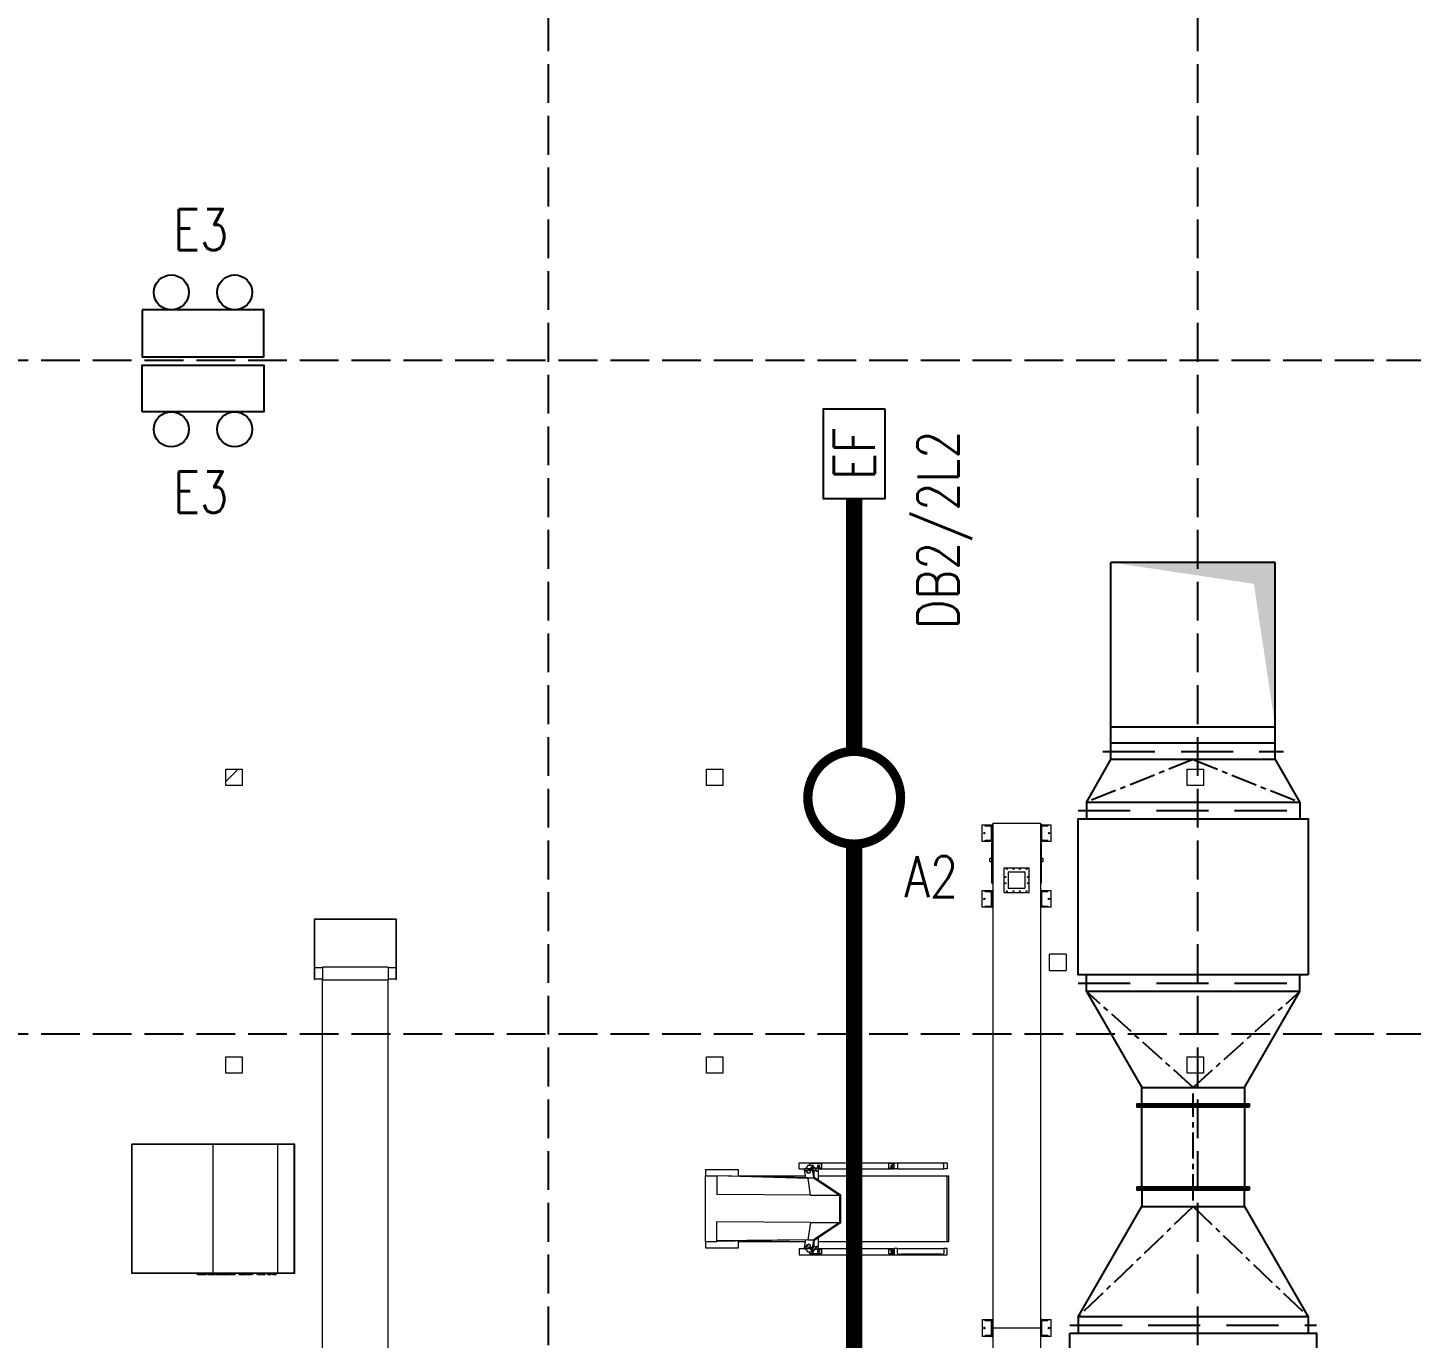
# Model space of a CAD drawing. Header units: millimetres. Extents: x 91119 to 433967, y 16708 to 144224.
# Drawn here: x 308115 to 324957, y 99793 to 115742 of the extents above; entities that cross this region are included whole.
import ezdxf
from ezdxf.enums import TextEntityAlignment as Align

# ---------------------------------------------------------------- set-up
doc = ezdxf.new("R2010")
doc.units = ezdxf.units.MM
doc.header["$LTSCALE"] = 100
for name, pattern in [('121217 IES and EMR$0$XKITLINE03', [6.299213, 4.724409, -1.574803]), ('CENTER', [50.8, 31.75, -6.35, 6.35, -6.35]), ('DASHED', [19.05, 12.7, -6.35]), ('HIDDEN', [9.525, 6.35, -3.175])]:
    doc.linetypes.add(name, pattern=pattern)
for name, color, linetype in [('121217 IES and EMR$0$grid', 8, 'Continuous'), ('121217 IES and EMR$0$Xref', 8, 'Continuous'), ('Lighting', 5, 'Continuous'), ('Vent', 3, 'Continuous')]:
    doc.layers.add(name, color=color, linetype=linetype)
doc.styles.add('ROMANS', font='romans.shx', dxfattribs={"width": 0.8, "height": 2.5})

msp = doc.modelspace()

# ---------------------------------------------------------------- linework, layer by layer
at = {"layer": '121217 IES and EMR$0$grid', "linetype": '121217 IES and EMR$0$XKITLINE03'}
for p, q in [((314452, 138606), (314452, 24226)), ((322352, 138606), (322352, 24226)), ((409538, 111694), (255652, 111694)), ((409538, 103494), (255652, 103494))]:
    msp.add_line(p, q, dxfattribs=at)
at = {"layer": '121217 IES and EMR$0$Xref', "linetype": 'Continuous', "lineweight": 15}
for p, q in [((310527, 106719), (310727, 106719)), ((310527, 106519), (310527, 106719)), ((310727, 106719), (310727, 106519)), ((316377, 106719), (316577, 106719)), ((316377, 106519), (316377, 106719)), ((316577, 106719), (316577, 106519)), ((322227, 106719), (322427, 106719)), ((322227, 106519), (322227, 106719)), ((322427, 106719), (322427, 106519)), ((310727, 106519), (310527, 106519)), ((316577, 106519), (316377, 106519)), ((322427, 106519), (322227, 106519)), ((310527, 103219), (310727, 103219)), ((310527, 103019), (310527, 103219)), ((310727, 103219), (310727, 103019)), ((316377, 103219), (316577, 103219)), ((316377, 103019), (316377, 103219)), ((316577, 103219), (316577, 103019)), ((322227, 103019), (322227, 103219)), ((322227, 103219), (322427, 103219)), ((322427, 103219), (322427, 103019)), ((310727, 103019), (310527, 103019)), ((316577, 103019), (316377, 103019)), ((322427, 103019), (322227, 103019))]:
    msp.add_line(p, q, dxfattribs=at)
at = {"layer": '121217 IES and EMR$0$Xref', "linetype": 'Continuous', "lineweight": 0}
for p, q in [((310678, 106719), (310527, 106568)), ((312243, 104894), (312249, 104888)), ((312596, 104540), (312602, 104534)), ((318094, 101406), (318092, 101405)), ((318192, 101504), (318190, 101502)), ((317615, 100935), (317618, 100933)), ((317652, 100899), (317654, 100897)), ((318917, 100815), (318911, 100809))]:
    msp.add_line(p, q, dxfattribs=at)
at = {"layer": '121217 IES and EMR$0$Xref', "linetype": 'Continuous', "lineweight": 20}
for p, q in [((319734, 106042), (319837, 106042)), ((319734, 105838), (319734, 106042)), ((319771, 106037), (319831, 106037)), ((319771, 106027), (319771, 106037)), ((319831, 106027), (319771, 106027)), ((319831, 106037), (319847, 106037)), ((319831, 106027), (319831, 106037)), ((319831, 106027), (319847, 106027)), ((319837, 106042), (319847, 106042)), ((319847, 106042), (319856, 106042)), ((319847, 106042), (319847, 106029)), ((319847, 105851), (319847, 106029)), ((319856, 106029), (319856, 106042)), ((319856, 105851), (319856, 106029)), ((319862, 106060), (320442, 106060)), ((319862, 106060), (319862, 99922)), ((320442, 106060), (320442, 99922)), ((320458, 106042), (320449, 106042)), ((320449, 106042), (320449, 106029)), ((320449, 106029), (320449, 105851)), ((320458, 106042), (320468, 106042)), ((320458, 106029), (320458, 106042)), ((320474, 106037), (320458, 106037)), ((320458, 105851), (320458, 106029)), ((320474, 106027), (320458, 106027)), ((320468, 106042), (320571, 106042)), ((320474, 106037), (320534, 106037)), ((320474, 106027), (320474, 106037)), ((320534, 106027), (320474, 106027)), ((320534, 106027), (320534, 106037)), ((320571, 105838), (320571, 106042)), ((319837, 105838), (319734, 105838)), ((319771, 105853), (319831, 105853)), ((319771, 105843), (319771, 105853)), ((319831, 105843), (319771, 105843)), ((319831, 105853), (319847, 105853)), ((319831, 105843), (319831, 105853)), ((319831, 105843), (319847, 105843)), ((319847, 105838), (319837, 105838)), ((319847, 105851), (319847, 105838)), ((319847, 105838), (319856, 105838)), ((319852, 105826), (319862, 105826)), ((319852, 105813), (319852, 105826)), ((319852, 105330), (319852, 105813)), ((319856, 105838), (319856, 105851)), ((320452, 105826), (320442, 105826)), ((320449, 105851), (320449, 105838)), ((320458, 105838), (320449, 105838)), ((320452, 105826), (320452, 105813)), ((320452, 105813), (320452, 105330)), ((320474, 105853), (320458, 105853)), ((320458, 105838), (320458, 105851)), ((320474, 105843), (320458, 105843)), ((320468, 105838), (320458, 105838)), ((320571, 105838), (320468, 105838)), ((320474, 105853), (320534, 105853)), ((320474, 105843), (320474, 105853)), ((320534, 105843), (320474, 105843)), ((320534, 105843), (320534, 105853)), ((319827, 105595), (319827, 105631)), ((319852, 105631), (319827, 105631)), ((320477, 105631), (320452, 105631)), ((320477, 105595), (320477, 105631)), ((319827, 105595), (319852, 105595)), ((320000, 105519), (320305, 105519)), ((320000, 105218), (320000, 105519)), ((320051, 105469), (320254, 105469)), ((320051, 105469), (320051, 105269)), ((320254, 105469), (320254, 105269)), ((320305, 105218), (320305, 105519)), ((320452, 105595), (320477, 105595)), ((319852, 105330), (319862, 105330)), ((320051, 105269), (320254, 105269)), ((320452, 105330), (320442, 105330)), ((319734, 105241), (319837, 105241)), ((319734, 105038), (319734, 105241)), ((319771, 105237), (319831, 105237)), ((319771, 105227), (319771, 105237)), ((319831, 105227), (319771, 105227)), ((319831, 105237), (319847, 105237)), ((319831, 105227), (319831, 105237)), ((319831, 105227), (319847, 105227)), ((319837, 105241), (319847, 105241)), ((319847, 105241), (319856, 105241)), ((319847, 105241), (319847, 105229)), ((319847, 105051), (319847, 105229)), ((319856, 105229), (319856, 105241)), ((319856, 105051), (319856, 105229)), ((320000, 105218), (320305, 105218)), ((320458, 105241), (320449, 105241)), ((320449, 105241), (320449, 105229)), ((320449, 105229), (320449, 105051)), ((320458, 105241), (320468, 105241)), ((320458, 105229), (320458, 105241)), ((320474, 105237), (320458, 105237)), ((320458, 105051), (320458, 105229)), ((320474, 105227), (320458, 105227)), ((320468, 105241), (320571, 105241)), ((320474, 105237), (320534, 105237)), ((320474, 105227), (320474, 105237)), ((320534, 105227), (320474, 105227)), ((320534, 105227), (320534, 105237)), ((320571, 105038), (320571, 105241)), ((319837, 105038), (319734, 105038)), ((319771, 105053), (319831, 105053)), ((319771, 105043), (319771, 105053)), ((319831, 105043), (319771, 105043)), ((319831, 105053), (319847, 105053)), ((319831, 105043), (319831, 105053)), ((319831, 105043), (319847, 105043)), ((319847, 105038), (319837, 105038)), ((319847, 105051), (319847, 105038)), ((319847, 105038), (319856, 105038)), ((319856, 105038), (319856, 105051)), ((320449, 105051), (320449, 105038)), ((320458, 105038), (320449, 105038)), ((320474, 105053), (320458, 105053)), ((320458, 105038), (320458, 105051)), ((320474, 105043), (320458, 105043)), ((320468, 105038), (320458, 105038)), ((320571, 105038), (320468, 105038)), ((320474, 105053), (320534, 105053)), ((320474, 105043), (320474, 105053)), ((320534, 105043), (320474, 105043)), ((320534, 105043), (320534, 105053)), ((312602, 104894), (311602, 104894)), ((311602, 104894), (311602, 104161)), ((311608, 104888), (311608, 104161)), ((312596, 104888), (311608, 104888)), ((312596, 104888), (312596, 104161)), ((312602, 104894), (312602, 104161)), ((320754, 104469), (320551, 104469)), ((320551, 104269), (320551, 104469)), ((320754, 104469), (320754, 104269)), ((311702, 104300), (311608, 104300)), ((312502, 104308), (311702, 104308)), ((311702, 104308), (311702, 104155)), ((312502, 104308), (312502, 104155)), ((312596, 104300), (312502, 104300)), ((320551, 104269), (320754, 104269)), ((311602, 104161), (311608, 104161)), ((311702, 104163), (311608, 104163)), ((311702, 98419), (311702, 104155)), ((311702, 104155), (312502, 104155)), ((312596, 104163), (312502, 104163)), ((312502, 98419), (312502, 104155)), ((312596, 104161), (312602, 104161)), ((309409, 102156), (309383, 102156)), ((309383, 100581), (309383, 102156)), ((309386, 100586), (309386, 102151)), ((309409, 102151), (309386, 102151)), ((311365, 102156), (309409, 102156)), ((309409, 102151), (309409, 102156)), ((311360, 102151), (309409, 102151)), ((310374, 100586), (310374, 102151)), ((311161, 100586), (311161, 102151)), ((311360, 100586), (311360, 102151)), ((311365, 100581), (311365, 102156)), ((317507, 101929), (318661, 101929)), ((317507, 101854), (317507, 101929)), ((317611, 101897), (317584, 101856)), ((317668, 101897), (317611, 101897)), ((317777, 101919), (317634, 101919)), ((317634, 101897), (317634, 101919)), ((317668, 101897), (317641, 101856)), ((317666, 101898), (317673, 101898)), ((317690, 101747), (317668, 101897)), ((317670, 101893), (317669, 101893)), ((317670, 101893), (317670, 101889)), ((317724, 101828), (317670, 101893)), ((317744, 101898), (317738, 101898)), ((317777, 101919), (317778, 101919)), ((317777, 101873), (317777, 101919)), ((317778, 101919), (317778, 101859)), ((318258, 101919), (318115, 101919)), ((318115, 101877), (318115, 101919)), ((318147, 101898), (318154, 101898)), ((318225, 101898), (318219, 101898)), ((318258, 101919), (318259, 101919)), ((318258, 101873), (318258, 101919)), ((318259, 101919), (318259, 101859)), ((318642, 101919), (318596, 101919)), ((318596, 101873), (318596, 101919)), ((318628, 101898), (318635, 101898)), ((318661, 101919), (318642, 101919)), ((318642, 101919), (318642, 101894)), ((318661, 101854), (318661, 101929)), ((318661, 101929), (319308, 101929)), ((318661, 101859), (318661, 101919)), ((318702, 101911), (318702, 101854)), ((319229, 101923), (318741, 101923)), ((319268, 101854), (319268, 101911)), ((319308, 101929), (319308, 101854)), ((316360, 101769), (316502, 101769)), ((316360, 101769), (316360, 100969)), ((316366, 101844), (316366, 101769)), ((316766, 101844), (316366, 101844)), ((316502, 101769), (316502, 101542)), ((316502, 101769), (316504, 101769)), ((317614, 101739), (316502, 101769)), ((317613, 101744), (316504, 101769)), ((316766, 101763), (316766, 101844)), ((316766, 101769), (317578, 101769)), ((317284, 101752), (317281, 101752)), ((317615, 101747), (317284, 101752)), ((317507, 101854), (317573, 101854)), ((317567, 101842), (317581, 101747)), ((317641, 101856), (317584, 101856)), ((317584, 101856), (317585, 101851)), ((317642, 101851), (317585, 101851)), ((317588, 101833), (317650, 101842)), ((317589, 101831), (317650, 101840)), ((317615, 101747), (317613, 101744)), ((317613, 101744), (317678, 101744)), ((317613, 101744), (317614, 101739)), ((317643, 101535), (317614, 101739)), ((317615, 101747), (317696, 101747)), ((317641, 101856), (317642, 101851)), ((317642, 101851), (317667, 101890)), ((317667, 101890), (317688, 101747)), ((317684, 101747), (317668, 101856)), ((317670, 101889), (317669, 101889)), ((317670, 101889), (317724, 101823)), ((317687, 101833), (317678, 101827)), ((317696, 101747), (317678, 101744)), ((317678, 101744), (317995, 101535)), ((317687, 101764), (317687, 101833)), ((317720, 101823), (317687, 101833)), ((317760, 101865), (317694, 101865)), ((318014, 101536), (317696, 101747)), ((317760, 101859), (317699, 101859)), ((317724, 101823), (317720, 101823)), ((317724, 101823), (317724, 101828)), ((317738, 101880), (317744, 101880)), ((317743, 101889), (317741, 101889)), ((317741, 101888), (317743, 101888)), ((317741, 101717), (317741, 101859)), ((317741, 101854), (318122, 101854)), ((317741, 101769), (318109, 101769)), ((317760, 101865), (317774, 101865)), ((317760, 101859), (317760, 101865)), ((317778, 101859), (317760, 101859)), ((318113, 101865), (318098, 101865)), ((318098, 101859), (318098, 101865)), ((318118, 101859), (318098, 101859)), ((318107, 101878), (318170, 101871)), ((318107, 101873), (318107, 101878)), ((318107, 101873), (318148, 101823)), ((318170, 101866), (318107, 101873)), ((318107, 101785), (318107, 101796)), ((318107, 101796), (318170, 101755)), ((318107, 101785), (318119, 101700)), ((318170, 101743), (318107, 101785)), ((318141, 101774), (318141, 101831)), ((318154, 101880), (318147, 101880)), ((318151, 101823), (318148, 101823)), ((318152, 101889), (318151, 101889)), ((318151, 101888), (318152, 101888)), ((318168, 101833), (318151, 101823)), ((318168, 101755), (318168, 101833)), ((318201, 101823), (318168, 101833)), ((318205, 101828), (318170, 101871)), ((318170, 101866), (318170, 101871)), ((318170, 101866), (318205, 101823)), ((318193, 101593), (318170, 101755)), ((318170, 101743), (318170, 101755)), ((318170, 101743), (318191, 101595)), ((318241, 101865), (318175, 101865)), ((318241, 101859), (318180, 101859)), ((318205, 101823), (318201, 101823)), ((318205, 101823), (318205, 101828)), ((318219, 101880), (318225, 101880)), ((318224, 101889), (318222, 101889)), ((318222, 101888), (318224, 101888)), ((318222, 100879), (318222, 101859)), ((318222, 101854), (318661, 101854)), ((318222, 101769), (319308, 101769)), ((318241, 101865), (318255, 101865)), ((318241, 101859), (318241, 101865)), ((318259, 101859), (318241, 101859)), ((318591, 101859), (318591, 101865)), ((318616, 101865), (318591, 101865)), ((318591, 101859), (318661, 101859)), ((318635, 101880), (318628, 101880)), ((318633, 101889), (318631, 101889)), ((318631, 101888), (318633, 101888)), ((318642, 101884), (318642, 101873)), ((318702, 101854), (318661, 101854)), ((318702, 101854), (319268, 101854)), ((319308, 101854), (319268, 101854)), ((319308, 101769), (319328, 101769)), ((319308, 100969), (319308, 101769)), ((319328, 100969), (319328, 101769)), ((318088, 101567), (318088, 101562)), ((318187, 101573), (318092, 101559)), ((318187, 101571), (318092, 101558)), ((318111, 101560), (318108, 101557)), ((318122, 101557), (318108, 101557)), ((318108, 101557), (318109, 101552)), ((318122, 101557), (318170, 101563)), ((318129, 101552), (318122, 101557)), ((318170, 101558), (318129, 101552)), ((318193, 101556), (318154, 101556)), ((318168, 101536), (318168, 101556)), ((318170, 101558), (318178, 101570)), ((318174, 101570), (318170, 101563)), ((318170, 101558), (318170, 101563)), ((318193, 101561), (318171, 101561)), ((318191, 101595), (318186, 101595)), ((318191, 101595), (318187, 101590)), ((318188, 101586), (318193, 101593)), ((318189, 101576), (318189, 101582)), ((318193, 101561), (318193, 101556)), ((318205, 101561), (318193, 101561)), ((318193, 101556), (318205, 101556)), ((318205, 101556), (318205, 101561)), ((317643, 101535), (316502, 101542)), ((317643, 101535), (317995, 101535)), ((317995, 101535), (317995, 101203)), ((318014, 101201), (318014, 101536)), ((318091, 101523), (318091, 101214)), ((318092, 101214), (318092, 101523)), ((318096, 101526), (318094, 101526)), ((318094, 101214), (318094, 101523)), ((318096, 101526), (318188, 101526)), ((318096, 101525), (318188, 101525)), ((318129, 101552), (318109, 101552)), ((318140, 101536), (318110, 101536)), ((318110, 101531), (318110, 101536)), ((318140, 101531), (318110, 101531)), ((318138, 101526), (318138, 101531)), ((318140, 101536), (318140, 101531)), ((318170, 101536), (318140, 101536)), ((318140, 101531), (318170, 101531)), ((318141, 101536), (318141, 101554)), ((318170, 101536), (318197, 101536)), ((318170, 101531), (318170, 101536)), ((318195, 101531), (318170, 101531)), ((318190, 101526), (318188, 101526)), ((318190, 101523), (318190, 101214)), ((318192, 101523), (318192, 101214)), ((318193, 101214), (318193, 101523)), ((318195, 101206), (318195, 101531)), ((318197, 101536), (318197, 101201)), ((317643, 101203), (316502, 101210)), ((316502, 100977), (316502, 101210)), ((317643, 101203), (317613, 100993)), ((317643, 101203), (317995, 101203)), ((317995, 101203), (317678, 100993)), ((317696, 100991), (318014, 101201)), ((318089, 101177), (318088, 101170)), ((318092, 101180), (318187, 101166)), ((318092, 101178), (318187, 101164)), ((318094, 101211), (318096, 101211)), ((318188, 101213), (318096, 101213)), ((318188, 101211), (318096, 101211)), ((318109, 101185), (318108, 101181)), ((318122, 101181), (318108, 101181)), ((318108, 101181), (318111, 101177)), ((318129, 101185), (318109, 101185)), ((318140, 101206), (318110, 101206)), ((318110, 101201), (318110, 101206)), ((318140, 101201), (318110, 101201)), ((318122, 101181), (318129, 101185)), ((318170, 101174), (318122, 101181)), ((318129, 101185), (318170, 101179)), ((318138, 101206), (318138, 101211)), ((318140, 101206), (318140, 101201)), ((318170, 101206), (318140, 101206)), ((318140, 101201), (318170, 101201)), ((318141, 101184), (318141, 101201)), ((318193, 101182), (318154, 101182)), ((318168, 101182), (318168, 101201)), ((318170, 101206), (318195, 101206)), ((318170, 101201), (318170, 101206)), ((318197, 101201), (318170, 101201)), ((318178, 101167), (318170, 101179)), ((318170, 101174), (318170, 101179)), ((318170, 101174), (318174, 101168)), ((318170, 100983), (318193, 101144)), ((318191, 101142), (318170, 100995)), ((318193, 101177), (318171, 101177)), ((318191, 101142), (318186, 101142)), ((318187, 101147), (318191, 101142)), ((318188, 101211), (318190, 101211)), ((318193, 101144), (318188, 101152)), ((318189, 101156), (318189, 101161)), ((318205, 101182), (318193, 101182)), ((318193, 101182), (318193, 101177)), ((318193, 101177), (318205, 101177)), ((318205, 101177), (318205, 101182)), ((316360, 100969), (316502, 100969)), ((316366, 100969), (316366, 100894)), ((316366, 100894), (316766, 100894)), ((317613, 100993), (316502, 100977)), ((317615, 100991), (316502, 100971)), ((317088, 100981), (316502, 100969)), ((316502, 100971), (316502, 100977)), ((316502, 100969), (316502, 100971)), ((316502, 100969), (316504, 100969)), ((316512, 100969), (316504, 100969)), ((316766, 100894), (316766, 100974)), ((316766, 100969), (317578, 100969)), ((317507, 100884), (317573, 100884)), ((317507, 100884), (317507, 100809)), ((317581, 100990), (317567, 100896)), ((317585, 100886), (317584, 100882)), ((317642, 100886), (317585, 100886)), ((317650, 100896), (317588, 100905)), ((317650, 100897), (317589, 100906)), ((317613, 100993), (317678, 100993)), ((317613, 100993), (317615, 100991)), ((317615, 100991), (317696, 100991)), ((317642, 100886), (317641, 100882)), ((317667, 100847), (317642, 100886)), ((317688, 100991), (317667, 100847)), ((317668, 100841), (317690, 100991)), ((317668, 100881), (317684, 100991)), ((317724, 100914), (317670, 100849)), ((317670, 100844), (317724, 100910)), ((317678, 100993), (317696, 100991)), ((317678, 100910), (317687, 100905)), ((317687, 100905), (317687, 100973)), ((317687, 100905), (317720, 100914)), ((317724, 100914), (317720, 100914)), ((317724, 100910), (317724, 100914)), ((317741, 100879), (317741, 101020)), ((317741, 100969), (318109, 100969)), ((317741, 100884), (318122, 100884)), ((318119, 101038), (318107, 100953)), ((318107, 100953), (318170, 100995)), ((318170, 100983), (318107, 100941)), ((318107, 100941), (318107, 100953)), ((318148, 100914), (318107, 100864)), ((318141, 100906), (318141, 100964)), ((318151, 100914), (318148, 100914)), ((318151, 100914), (318168, 100905)), ((318168, 100905), (318168, 100982)), ((318168, 100905), (318201, 100914)), ((318170, 100983), (318170, 100995)), ((318205, 100914), (318170, 100872)), ((318170, 100866), (318205, 100910)), ((318205, 100914), (318201, 100914)), ((318205, 100910), (318205, 100914)), ((318222, 100969), (319308, 100969)), ((318222, 100884), (318661, 100884)), ((318702, 100884), (318661, 100884)), ((318661, 100884), (318661, 100809)), ((318702, 100884), (319268, 100884)), ((318702, 100827), (318702, 100884)), ((319308, 100884), (319268, 100884)), ((319268, 100884), (319268, 100827)), ((319308, 100969), (319328, 100969)), ((319308, 100809), (319308, 100884)), ((317507, 100809), (318661, 100809)), ((317641, 100882), (317584, 100882)), ((317584, 100882), (317611, 100841)), ((317668, 100841), (317611, 100841)), ((317634, 100819), (317634, 100841)), ((317777, 100819), (317634, 100819)), ((317641, 100882), (317668, 100841)), ((317673, 100840), (317666, 100840)), ((317670, 100849), (317669, 100849)), ((317670, 100844), (317669, 100844)), ((317670, 100849), (317670, 100844)), ((317760, 100873), (317694, 100873)), ((317760, 100879), (317699, 100879)), ((317744, 100858), (317738, 100858)), ((317738, 100840), (317744, 100840)), ((317743, 100849), (317741, 100849)), ((317741, 100848), (317743, 100848)), ((317760, 100879), (317778, 100879)), ((317760, 100873), (317760, 100879)), ((317774, 100873), (317760, 100873)), ((317777, 100819), (317777, 100865)), ((317778, 100819), (317777, 100819)), ((317778, 100879), (317778, 100819)), ((318118, 100879), (318098, 100879)), ((318098, 100873), (318098, 100879)), ((318113, 100873), (318098, 100873)), ((318107, 100864), (318170, 100872)), ((318170, 100866), (318107, 100859)), ((318107, 100859), (318107, 100864)), ((318115, 100819), (318115, 100860)), ((318258, 100819), (318115, 100819)), ((318147, 100858), (318154, 100858)), ((318154, 100840), (318147, 100840)), ((318152, 100849), (318151, 100849)), ((318151, 100848), (318152, 100848)), ((318170, 100866), (318170, 100872)), ((318241, 100873), (318175, 100873)), ((318241, 100879), (318180, 100879)), ((318225, 100858), (318219, 100858)), ((318219, 100840), (318225, 100840)), ((318224, 100849), (318222, 100849)), ((318222, 100848), (318224, 100848)), ((318241, 100879), (318259, 100879)), ((318241, 100873), (318241, 100879)), ((318255, 100873), (318241, 100873)), ((318258, 100819), (318258, 100865)), ((318259, 100819), (318258, 100819)), ((318259, 100879), (318259, 100819)), ((318591, 100873), (318591, 100879)), ((318661, 100879), (318591, 100879)), ((318591, 100873), (318616, 100873)), ((318596, 100819), (318596, 100865)), ((318642, 100819), (318596, 100819)), ((318628, 100858), (318635, 100858)), ((318635, 100840), (318628, 100840)), ((318633, 100849), (318631, 100849)), ((318631, 100848), (318633, 100848)), ((318642, 100865), (318642, 100854)), ((318642, 100844), (318642, 100819)), ((318642, 100819), (318661, 100819)), ((318661, 100819), (318661, 100879)), ((318661, 100809), (319308, 100809)), ((319229, 100815), (318741, 100815)), ((309409, 100581), (309383, 100581)), ((309409, 100586), (309386, 100586)), ((309409, 100581), (309409, 100586)), ((311360, 100586), (309409, 100586)), ((311365, 100581), (309409, 100581)), ((310179, 100571), (310179, 100581)), ((310182, 100571), (310182, 100581)), ((310182, 100571), (310224, 100571)), ((310224, 100571), (310224, 100581)), ((310224, 100571), (310225, 100571)), ((310225, 100571), (310225, 100581)), ((310228, 100571), (310228, 100581)), ((310228, 100571), (310230, 100571)), ((310230, 100571), (310230, 100581)), ((310230, 100571), (310238, 100571)), ((310238, 100571), (310238, 100581)), ((310238, 100571), (310256, 100571)), ((310254, 100571), (310254, 100570)), ((310256, 100571), (310256, 100581)), ((310256, 100571), (310275, 100571)), ((310275, 100571), (310275, 100581)), ((310275, 100571), (310283, 100571)), ((310277, 100570), (310277, 100571)), ((310283, 100571), (310283, 100581)), ((310291, 100571), (310291, 100581)), ((310291, 100571), (310299, 100571)), ((310299, 100571), (310299, 100581)), ((310312, 100571), (310312, 100581)), ((310312, 100571), (310320, 100571)), ((310320, 100571), (310320, 100581)), ((310320, 100571), (310348, 100571)), ((310348, 100571), (310348, 100581)), ((310348, 100571), (310358, 100571)), ((310358, 100571), (310358, 100581)), ((310358, 100571), (310400, 100571)), ((310387, 100571), (310387, 100570)), ((310400, 100571), (310400, 100581)), ((310400, 100571), (310401, 100571)), ((310401, 100571), (310401, 100581)), ((310409, 100581), (310409, 100570)), ((310409, 100571), (310465, 100571)), ((310465, 100570), (310465, 100581)), ((310472, 100571), (310472, 100581)), ((310472, 100571), (310475, 100571)), ((310475, 100571), (310475, 100581)), ((310475, 100571), (310483, 100571)), ((310483, 100571), (310483, 100581)), ((310483, 100571), (310513, 100571)), ((310513, 100571), (310513, 100581)), ((310513, 100571), (310521, 100571)), ((310521, 100571), (310521, 100581)), ((310527, 100571), (310527, 100581)), ((310527, 100571), (310549, 100571)), ((310549, 100571), (310549, 100581)), ((310549, 100571), (310558, 100571)), ((310558, 100571), (310558, 100581)), ((310558, 100571), (310581, 100571)), ((310581, 100571), (310581, 100581)), ((310588, 100571), (310588, 100581)), ((310588, 100571), (310634, 100571)), ((310608, 100581), (310608, 100570)), ((310618, 100571), (310639, 100571)), ((310639, 100571), (310639, 100581)), ((310646, 100571), (310646, 100581)), ((310687, 100571), (310727, 100571)), ((310694, 100570), (310694, 100581)), ((310727, 100571), (310727, 100581)), ((310727, 100571), (310739, 100571)), ((310739, 100571), (310739, 100581)), ((310739, 100571), (310755, 100571)), ((310755, 100571), (310755, 100581)), ((310755, 100571), (310773, 100571)), ((310773, 100571), (310773, 100581)), ((310773, 100571), (310783, 100571)), ((310783, 100571), (310783, 100581)), ((310783, 100571), (310788, 100571)), ((310788, 100571), (310788, 100581)), ((310793, 100581), (310793, 100570)), ((310793, 100571), (310848, 100571)), ((310848, 100570), (310848, 100581)), ((310858, 100571), (310858, 100581)), ((310906, 100570), (310906, 100581)), ((310917, 100571), (310917, 100581)), ((310917, 100571), (310959, 100571)), ((310959, 100571), (310959, 100581)), ((310959, 100571), (310960, 100571)), ((310960, 100571), (310960, 100581)), ((310971, 100571), (310971, 100581)), ((310971, 100571), (310978, 100571)), ((310978, 100571), (310978, 100581)), ((310978, 100571), (311007, 100571)), ((311007, 100571), (311007, 100581)), ((311035, 100571), (311066, 100571)), ((311036, 100571), (311036, 100581)), ((311036, 100571), (311073, 100571)), ((311073, 100571), (311073, 100581)), ((311085, 100571), (311085, 100581)), ((311085, 100571), (311093, 100571)), ((311093, 100571), (311093, 100581)), ((311103, 100581), (311103, 100570)), ((311103, 100571), (311141, 100571)), ((311141, 100570), (311141, 100581)), ((319734, 100020), (319734, 99816)), ((319734, 100020), (319837, 100020)), ((319771, 100015), (319831, 100015)), ((319771, 100005), (319771, 100015)), ((319831, 100005), (319771, 100005)), ((319831, 100015), (319847, 100015)), ((319831, 100005), (319831, 100015)), ((319847, 100005), (319831, 100005)), ((319837, 100020), (319847, 100020)), ((319847, 100020), (319856, 100020)), ((319847, 100020), (319847, 100007)), ((319847, 99829), (319847, 100007)), ((319856, 100007), (319856, 100020)), ((319856, 99829), (319856, 100007)), ((319862, 99922), (320442, 99922)), ((319862, 99922), (319862, 99454)), ((320442, 99922), (320442, 99454)), ((320458, 100020), (320449, 100020)), ((320449, 100020), (320449, 100007)), ((320449, 100007), (320449, 99829)), ((320458, 100020), (320468, 100020)), ((320458, 100007), (320458, 100020)), ((320458, 100015), (320474, 100015)), ((320458, 99829), (320458, 100007)), ((320474, 100005), (320458, 100005)), ((320468, 100020), (320571, 100020)), ((320474, 100015), (320534, 100015)), ((320474, 100005), (320474, 100015)), ((320534, 100005), (320474, 100005)), ((320534, 100005), (320534, 100015)), ((320571, 99816), (320571, 100020)), ((319837, 99816), (319734, 99816)), ((319771, 99831), (319771, 99821)), ((319771, 99831), (319831, 99831)), ((319831, 99821), (319771, 99821)), ((319831, 99831), (319847, 99831)), ((319831, 99821), (319831, 99831)), ((319847, 99821), (319831, 99821)), ((319847, 99816), (319837, 99816)), ((319847, 99829), (319847, 99816)), ((319847, 99816), (319856, 99816)), ((319856, 99816), (319856, 99829)), ((320449, 99829), (320449, 99816)), ((320458, 99816), (320449, 99816)), ((320458, 99831), (320474, 99831)), ((320458, 99816), (320458, 99829)), ((320474, 99821), (320458, 99821)), ((320468, 99816), (320458, 99816)), ((320571, 99816), (320468, 99816)), ((320474, 99831), (320534, 99831)), ((320474, 99821), (320474, 99831)), ((320534, 99821), (320474, 99821)), ((320534, 99831), (320534, 99821))]:
    msp.add_line(p, q, dxfattribs=at)
for centre, radius in [((319760, 105940), 8.5), ((320545, 105940), 8.5), ((320033, 105504), 5.8), ((320113, 105504), 6), ((320193, 105504), 6), ((320273, 105504), 6), ((320018, 105406), 6.38), ((320018, 105331), 6.38), ((320288, 105406), 6), ((320288, 105331), 6), ((319760, 105140), 8.5), ((320033, 105234), 6), ((320113, 105234), 6), ((320193, 105234), 6), ((320273, 105234), 6), ((320545, 105140), 8.5), ((319760, 99918), 8.5), ((320545, 99918), 8.5)]:
    msp.add_circle(centre, radius, dxfattribs=at)
for centre, start, end in [((318094, 101523), 90, 180), ((318190, 101523), 0, 90), ((318094, 101214), 180, 270), ((318190, 101214), 270, 0)]:
    msp.add_arc(centre, 3, start, end, dxfattribs=at)
for centre, major_axis, ratio, start_param, end_param in [((317666, 101889), (0, -9), 0.951057, 3.141593, 3.616249), ((317668, 101889), (0, 9), 0.951057, 0, 0.474657), ((317673, 101889), (0, 9), 0.951057, 3.964152, 6.283185), ((317738, 101889), (0, 9), 0.951057, 0, 3.141593), ((317739, 101889), (0, -9), 0.951057, 3.141593, 6.283185), ((317744, 101889), (0, -9), 0.951057, 0, 3.141593), ((318147, 101889), (0, -9), 0.951057, 3.141593, 6.283185), ((318149, 101889), (0, 9), 0.951057, 0, 3.141593), ((318154, 101889), (0, 9), 0.951057, 3.141593, 6.283185), ((318219, 101889), (0, 9), 0.951057, 0, 3.141593), ((318220, 101889), (0, -9), 0.951057, 3.141593, 6.283185), ((318225, 101889), (0, -9), 0.951057, 0, 3.141593), ((318628, 101889), (0, -9), 0.951057, 3.141593, 6.283185), ((318630, 101889), (0, 9), 0.951057, 0, 3.141593), ((318635, 101889), (0, 9), 0.951057, 5.320012, 6.283185), ((318634, 101889), (-9.46, 0), 0.951057, 2.53397, 3.749216), ((318741, 101911), (38.8, 0), 0.309017, 1.570796, 3.141593), ((319229, 101911), (38.8, 0), 0.309017, 0, 1.570796), ((317618, 101849), (50.5, 7.3), 0.401934, 2.127984, 3.971542), ((317617, 101852), (47.5, 6.8), 0.401934, 2.129535, 3.999662), ((317606, 101927), (-18, 126), 0.401934, 2.400746, 3.882439), ((317606, 101927), (-18, 122), 0.401934, 2.434506, 3.848679), ((317617, 101852), (47.5, 6.8), 0.401934, -0.858069, 0.650275), ((317618, 101849), (50.5, 7.3), 0.401934, -0.82995, 0.739948), ((317743, 101889), (0, -0.5), 0.951057, 0, 3.141593), ((317774, 101873), (0, -8), 0.309017, 0, 1.570796), ((318112, 101873), (0, -8), 0.309017, 0, 0.295787), ((318152, 101889), (0, -0.5), 0.951057, 0, 3.141593), ((318224, 101889), (0, -0.5), 0.951057, 0, 3.141593), ((318255, 101873), (0, -8), 0.309017, 0, 1.570796), ((318593, 101873), (0, -8), 0.309017, 0, 1.570796), ((318616, 101873), (-25.9, 0), 0.309017, 1.570796, 3.141593), ((318633, 101889), (0, -0.5), 0.951057, 0, 3.141593), ((318635, 101889), (0, 9), 0.951057, 3.141593, 4.104766), ((318138, 101574), (18, -126), 0.401934, 1.519531, 4.763654), ((318138, 101574), (18, -122), 0.401934, 1.517976, 4.765209), ((318139, 101569), (49, 7.1), 0.401934, -0.05282, 3.194413), ((318139, 101569), (50.5, 7.3), 0.401934, 3.141593, 3.192858), ((318139, 101568), (47.5, 6.8), 0.401934, -0.068216, 3.209808), ((318138, 101163), (18, 126), 0.401934, 1.519531, 4.763654), ((318138, 101163), (18, 122), 0.401934, 1.517976, 4.765209), ((318139, 101168), (-49, 7.1), 0.401934, -0.05282, 3.194413), ((318139, 101170), (-47.5, 6.8), 0.401934, -0.068216, 3.209808), ((318139, 101168), (-50.5, 7.3), 0.401934, 3.141593, 3.192858), ((317618, 100888), (-50.5, 7.3), 0.401934, -0.82995, 1.013609), ((317617, 100886), (-47.5, 6.8), 0.401934, -0.858069, 1.012058), ((317606, 100811), (-18, -126), 0.401934, 2.400746, 3.882439), ((317606, 100811), (-18, -122), 0.401934, 2.434506, 3.848679), ((317617, 100886), (-47.5, 6.8), 0.401934, 2.491318, 3.999662), ((317618, 100888), (-50.5, 7.3), 0.401934, 2.401645, 3.971542), ((317666, 100849), (0, -9), 0.951057, 5.808528, 6.283185), ((317668, 100849), (0, 9), 0.951057, 2.666936, 3.141593), ((317673, 100849), (0, 9), 0.951057, 3.141593, 5.460626), ((317738, 100849), (0, 9), 0.951057, 0, 3.141593), ((317739, 100849), (0, -9), 0.951057, 3.141593, 6.283185), ((317743, 100849), (0, -0.5), 0.951057, 0, 3.141593), ((317744, 100849), (0, -9), 0.951057, 0, 3.141593), ((317774, 100865), (0, -8), 0.309017, 1.570796, 3.141593), ((318112, 100865), (0, -8), 0.309017, 2.845806, 3.141593), ((318147, 100849), (0, -9), 0.951057, 3.141593, 6.283185), ((318149, 100849), (0, 9), 0.951057, 0, 3.141593), ((318152, 100849), (0, -0.5), 0.951057, 0, 3.141593), ((318154, 100849), (0, 9), 0.951057, 3.141593, 6.283185), ((318219, 100849), (0, 9), 0.951057, 0, 3.141593), ((318220, 100849), (0, -9), 0.951057, 3.141593, 6.283185), ((318224, 100849), (0, -0.5), 0.951057, 0, 3.141593), ((318225, 100849), (0, -9), 0.951057, 0, 3.141593), ((318255, 100865), (0, -8), 0.309017, 1.570796, 3.141593), ((318593, 100865), (0, -8), 0.309017, 1.570796, 3.141593), ((318616, 100865), (-25.9, 0), 0.309017, 3.141593, 4.712389), ((318628, 100849), (0, -9), 0.951057, 3.141593, 6.283185), ((318630, 100849), (0, 9), 0.951057, 0, 3.141593), ((318633, 100849), (0, -0.5), 0.951057, 0, 3.141593), ((318635, 100849), (0, 9), 0.951057, 5.320012, 6.283185), ((318635, 100849), (0, 9), 0.951057, 3.141593, 4.104766), ((318634, 100849), (-9.46, 0), 0.951057, 2.53397, 3.749216), ((318741, 100827), (38.8, 0), 0.309017, 3.141593, 4.712389), ((319229, 100827), (38.8, 0), 0.309017, 4.712389, 6.283185)]:
    msp.add_ellipse(centre, major_axis=major_axis, ratio=ratio, start_param=start_param, end_param=end_param, dxfattribs=at)
for centre in [(317741, 101889), (318151, 101889), (318222, 101889), (318631, 101889), (317741, 100849), (318151, 100849), (318222, 100849), (318631, 100849)]:
    msp.add_ellipse(centre, major_axis=(0, -0.5), ratio=0.951057, dxfattribs=at)
for points, knots in [([(317588, 101833), (317588, 101833), (317587, 101833), (317586, 101832), (317586, 101832), (317586, 101831), (317586, 101831), (317585, 101831), (317585, 101831), (317585, 101830), (317585, 101830), (317585, 101830), (317586, 101829), (317586, 101829)], [0, 0, 0, 0, 0.25, 0.25, 0.5, 0.5, 0.625, 0.625, 0.75, 0.75, 0.875, 0.875, 1, 1, 1, 1]), ([(317589, 101831), (317589, 101831), (317589, 101831), (317588, 101831), (317588, 101831), (317588, 101831), (317588, 101831), (317588, 101830), (317588, 101830), (317588, 101830), (317588, 101830), (317588, 101830), (317588, 101830), (317588, 101829)], [0, 0, 0, 0, 0.25, 0.25, 0.5, 0.5, 0.625, 0.625, 0.75, 0.75, 0.875, 0.875, 1, 1, 1, 1]), ([(317654, 101839), (317654, 101839), (317654, 101839), (317654, 101840), (317654, 101840), (317654, 101840), (317654, 101841), (317653, 101841), (317653, 101841), (317653, 101841), (317653, 101842), (317652, 101842), (317652, 101842), (317651, 101842), (317651, 101842), (317650, 101842)], [0, 0, 0, 0, 0.125, 0.125, 0.25, 0.25, 0.375, 0.375, 0.5, 0.5, 0.625, 0.625, 0.75, 0.75, 1, 1, 1, 1]), ([(317652, 101839), (317652, 101839), (317652, 101839), (317652, 101839), (317652, 101839), (317652, 101839), (317651, 101839), (317651, 101840), (317651, 101840), (317651, 101840), (317651, 101840), (317651, 101840), (317651, 101840), (317650, 101840), (317650, 101840), (317650, 101840)], [0, 0, 0, 0, 0.125, 0.125, 0.25, 0.25, 0.375, 0.375, 0.5, 0.5, 0.625, 0.625, 0.75, 0.75, 1, 1, 1, 1]), ([(318089, 101561), (318089, 101560), (318089, 101560), (318089, 101560), (318089, 101560), (318089, 101559), (318089, 101559), (318090, 101559), (318090, 101559), (318090, 101558), (318090, 101558), (318091, 101558), (318091, 101558), (318091, 101558), (318091, 101558), (318092, 101558), (318092, 101558), (318092, 101558)], [0, 0, 0, 0, 0.125, 0.125, 0.25, 0.25, 0.375, 0.375, 0.5, 0.5, 0.625, 0.625, 0.75, 0.75, 0.875, 0.875, 1, 1, 1, 1]), ([(318090, 101561), (318090, 101561), (318090, 101560), (318090, 101560), (318091, 101560), (318091, 101560), (318091, 101560), (318091, 101560), (318091, 101560), (318091, 101559), (318091, 101559), (318092, 101559), (318092, 101559), (318092, 101559)], [0, 0, 0, 0, 0.25, 0.25, 0.5, 0.5, 0.625, 0.625, 0.75, 0.75, 0.875, 0.875, 1, 1, 1, 1]), ([(318095, 101562), (318094, 101563), (318094, 101566), (318100, 101572), (318111, 101578), (318121, 101582), (318127, 101583), (318127, 101583)], [0, 0, 0, 0, 0.252169, 0.488744, 0.734806, 0.987169, 1, 1, 1, 1]), ([(318187, 101573), (318187, 101573), (318187, 101573), (318187, 101573), (318187, 101573), (318187, 101573), (318188, 101574), (318188, 101574), (318188, 101574), (318188, 101574), (318188, 101574), (318188, 101575), (318188, 101575), (318188, 101575)], [0, 0, 0, 0, 0.125, 0.125, 0.25, 0.25, 0.5, 0.5, 0.625, 0.625, 0.75, 0.75, 1, 1, 1, 1]), ([(318187, 101571), (318187, 101572), (318187, 101572), (318188, 101572), (318188, 101572), (318188, 101572), (318189, 101572), (318189, 101573), (318189, 101573), (318189, 101574), (318189, 101574), (318189, 101574), (318189, 101574), (318189, 101575), (318189, 101575), (318189, 101575)], [0, 0, 0, 0, 0.125, 0.125, 0.25, 0.25, 0.5, 0.5, 0.625, 0.625, 0.75, 0.75, 0.875, 0.875, 1, 1, 1, 1]), ([(318096, 101526), (318095, 101526), (318095, 101526), (318095, 101526), (318095, 101526), (318094, 101526), (318094, 101526), (318094, 101526), (318094, 101525), (318093, 101525), (318093, 101525), (318093, 101525), (318093, 101525), (318093, 101524), (318092, 101524), (318092, 101523)], [0, 0, 0, 0, 0.125, 0.125, 0.25, 0.25, 0.375, 0.375, 0.5, 0.5, 0.625, 0.625, 0.75, 0.75, 1, 1, 1, 1]), ([(318096, 101525), (318095, 101525), (318095, 101525), (318095, 101525), (318095, 101525), (318095, 101525), (318095, 101524), (318095, 101524), (318095, 101524), (318094, 101524), (318094, 101524), (318094, 101524), (318094, 101523), (318094, 101523)], [0, 0, 0, 0, 0.125, 0.125, 0.25, 0.25, 0.375, 0.375, 0.5, 0.5, 0.75, 0.75, 1, 1, 1, 1]), ([(318192, 101523), (318192, 101523), (318192, 101524), (318191, 101524), (318191, 101524), (318191, 101525), (318191, 101525), (318190, 101525), (318190, 101526), (318190, 101526), (318190, 101526), (318189, 101526), (318189, 101526), (318189, 101526), (318189, 101526), (318188, 101526)], [0, 0, 0, 0, 0.125, 0.125, 0.25, 0.25, 0.5, 0.5, 0.625, 0.625, 0.75, 0.75, 0.875, 0.875, 1, 1, 1, 1]), ([(318190, 101523), (318190, 101523), (318190, 101524), (318190, 101524), (318190, 101524), (318190, 101524), (318190, 101524), (318189, 101524), (318189, 101524), (318189, 101525), (318189, 101525), (318188, 101525)], [0, 0, 0, 0, 0.25, 0.25, 0.375, 0.375, 0.5, 0.5, 0.75, 0.75, 1, 1, 1, 1]), ([(318092, 101180), (318092, 101180), (318092, 101180), (318091, 101180), (318091, 101180), (318091, 101179), (318091, 101179), (318090, 101179), (318090, 101179), (318090, 101179), (318090, 101179), (318089, 101178), (318089, 101178), (318089, 101178), (318089, 101177), (318089, 101177)], [0, 0, 0, 0, 0.125, 0.125, 0.25, 0.25, 0.375, 0.375, 0.5, 0.5, 0.625, 0.625, 0.75, 0.75, 1, 1, 1, 1]), ([(318092, 101178), (318092, 101178), (318091, 101178), (318091, 101178), (318091, 101178), (318091, 101178), (318091, 101178), (318090, 101177), (318090, 101177), (318090, 101177)], [0, 0, 0, 0, 0.25, 0.25, 0.375, 0.375, 0.5, 0.5, 1, 1, 1, 1]), ([(318092, 101214), (318092, 101214), (318093, 101213), (318093, 101213), (318093, 101213), (318093, 101212), (318093, 101212), (318094, 101212), (318094, 101212), (318094, 101212), (318094, 101211), (318095, 101211), (318095, 101211), (318095, 101211), (318095, 101211), (318096, 101211)], [0, 0, 0, 0, 0.25, 0.25, 0.375, 0.375, 0.5, 0.5, 0.625, 0.625, 0.75, 0.75, 0.875, 0.875, 1, 1, 1, 1]), ([(318094, 101214), (318094, 101214), (318094, 101214), (318094, 101214), (318094, 101213), (318094, 101213), (318094, 101213), (318095, 101213), (318095, 101213), (318095, 101213), (318095, 101213), (318095, 101213), (318095, 101213), (318096, 101213)], [0, 0, 0, 0, 0.25, 0.25, 0.375, 0.375, 0.5, 0.5, 0.625, 0.625, 0.75, 0.75, 1, 1, 1, 1]), ([(318146, 101151), (318140, 101152), (318130, 101153), (318114, 101158), (318101, 101164), (318094, 101171), (318094, 101174), (318095, 101176)], [0, 0, 0, 0, 0.189425, 0.390178, 0.589201, 0.782577, 1, 1, 1, 1]), ([(318183, 101163), (318183, 101162), (318183, 101159), (318175, 101154), (318163, 101151), (318152, 101151), (318147, 101151), (318146, 101151)], [0, 0, 0, 0, 0.263323, 0.496327, 0.738675, 0.987229, 1, 1, 1, 1]), ([(318189, 101162), (318189, 101162), (318189, 101163), (318189, 101163), (318189, 101163), (318189, 101164), (318189, 101164), (318189, 101164), (318189, 101164), (318189, 101165), (318189, 101165), (318188, 101165), (318188, 101165), (318188, 101166), (318187, 101166), (318187, 101166)], [0, 0, 0, 0, 0.125, 0.125, 0.25, 0.25, 0.375, 0.375, 0.5, 0.5, 0.625, 0.625, 0.75, 0.75, 1, 1, 1, 1]), ([(318188, 101162), (318188, 101163), (318188, 101163), (318188, 101163), (318188, 101163), (318188, 101163), (318188, 101163), (318188, 101163), (318188, 101164), (318188, 101164), (318188, 101164), (318187, 101164), (318187, 101164), (318187, 101164), (318187, 101164), (318187, 101164)], [0, 0, 0, 0, 0.125, 0.125, 0.25, 0.25, 0.375, 0.375, 0.5, 0.5, 0.625, 0.625, 0.75, 0.75, 1, 1, 1, 1]), ([(318188, 101213), (318189, 101213), (318189, 101213), (318189, 101213), (318189, 101213), (318189, 101213), (318189, 101213), (318189, 101213), (318189, 101213), (318190, 101213), (318190, 101213), (318190, 101214), (318190, 101214), (318190, 101214)], [0, 0, 0, 0, 0.125, 0.125, 0.25, 0.25, 0.375, 0.375, 0.5, 0.5, 0.75, 0.75, 1, 1, 1, 1]), ([(318188, 101211), (318189, 101211), (318189, 101211), (318189, 101211), (318189, 101211), (318190, 101211), (318190, 101212), (318190, 101212), (318190, 101212), (318191, 101212), (318191, 101212), (318191, 101213), (318191, 101213), (318191, 101213), (318191, 101213), (318192, 101214), (318192, 101214), (318192, 101214)], [0, 0, 0, 0, 0.125, 0.125, 0.25, 0.25, 0.375, 0.375, 0.5, 0.5, 0.625, 0.625, 0.75, 0.75, 0.875, 0.875, 1, 1, 1, 1]), ([(317586, 100908), (317586, 100908), (317585, 100908), (317585, 100907), (317585, 100907), (317585, 100907), (317585, 100907), (317585, 100907), (317585, 100906), (317586, 100906), (317586, 100906), (317586, 100905), (317586, 100905), (317587, 100905), (317588, 100905), (317588, 100905)], [0, 0, 0, 0, 0.125, 0.125, 0.25, 0.25, 0.3125, 0.3125, 0.375, 0.375, 0.5, 0.5, 0.75, 0.75, 1, 1, 1, 1]), ([(317588, 100908), (317588, 100908), (317588, 100908), (317588, 100908), (317588, 100907), (317588, 100907), (317588, 100907), (317588, 100907), (317588, 100907), (317588, 100906), (317588, 100906), (317589, 100906), (317589, 100906), (317589, 100906)], [0, 0, 0, 0, 0.125, 0.125, 0.25, 0.25, 0.375, 0.375, 0.5, 0.5, 0.75, 0.75, 1, 1, 1, 1]), ([(317650, 100897), (317650, 100897), (317650, 100897), (317651, 100897), (317651, 100897), (317651, 100897), (317651, 100897), (317651, 100898), (317651, 100898), (317651, 100898), (317652, 100898), (317652, 100898), (317652, 100898), (317652, 100899), (317652, 100899), (317652, 100899)], [0, 0, 0, 0, 0.25, 0.25, 0.375, 0.375, 0.5, 0.5, 0.625, 0.625, 0.75, 0.75, 0.875, 0.875, 1, 1, 1, 1]), ([(317650, 100896), (317651, 100896), (317651, 100896), (317651, 100896), (317651, 100896), (317652, 100896), (317652, 100896), (317653, 100896), (317653, 100896), (317653, 100896), (317653, 100896), (317653, 100896), (317653, 100896), (317654, 100897), (317654, 100897), (317654, 100897), (317654, 100897), (317654, 100897), (317654, 100898), (317654, 100898), (317654, 100898), (317654, 100898)], [0, 0, 0, 0, 0.125, 0.125, 0.25, 0.25, 0.375, 0.375, 0.5, 0.5, 0.5625, 0.5625, 0.625, 0.625, 0.6875, 0.6875, 0.75, 0.75, 0.875, 0.875, 1, 1, 1, 1])]:
    msp.add_open_spline(points, degree=3, knots=knots, dxfattribs=at)
at = {"layer": 'Lighting'}
for points in [[(309509, 112307), (309509, 111737), (310991, 111737), (310991, 112307)], [(309509, 111068), (309509, 111637), (310991, 111637), (310991, 111068)]]:
    msp.add_lwpolyline(points, close=True, dxfattribs=at)
at = {"layer": 'Lighting', "color": 1}
msp.add_lwpolyline([(318549, 111105), (318549, 110007), (317803, 110007), (317803, 111105)], close=True, dxfattribs=at)
at = {"layer": 'Lighting', "color": 1, "linetype": 'DASHED', "const_width": 200}
for points in [[(318176, 106936), (318176, 110007)], [(318176, 97892), (318176, 105807)]]:
    msp.add_lwpolyline(points, dxfattribs=at)
at = {"layer": 'Lighting', "const_width": 112}
msp.add_lwpolyline([(317611, 106371, 1), (318740, 106371, 1)], format="xyb", close=True, dxfattribs=at)
at = {"layer": 'Lighting'}
for centre in [(309864, 112520), (310635, 112520), (309864, 110854), (310635, 110854)]:
    msp.add_circle(centre, 213, dxfattribs=at)
at = {"layer": 'Vent'}
for p, q in [((321301, 107035), (321301, 109235)), ((323301, 109235), (321301, 109235)), ((323301, 107035), (323301, 109235)), ((321301, 107235), (323301, 107235)), ((321301, 106835), (321301, 107035)), ((323301, 107035), (321301, 107035)), ((323301, 106835), (323301, 107035)), ((321001, 106315), (321301, 106835)), ((323301, 106835), (321301, 106835)), ((323301, 106835), (323601, 106315)), ((321001, 106315), (321001, 106115)), ((323601, 106315), (321001, 106315)), ((323601, 106315), (323601, 106115)), ((321001, 104015), (321001, 104215)), ((323601, 104015), (323601, 104215)), ((321001, 104015), (321676, 102846)), ((323601, 104015), (321001, 104015)), ((322926, 102846), (323601, 104015)), ((321676, 102646), (321676, 102846)), ((321676, 102846), (322926, 102846)), ((322926, 102846), (322926, 102646)), ((321676, 101596), (321676, 101396)), ((322926, 101396), (322926, 101596)), ((320901, 100054), (321676, 101396)), ((321676, 101396), (322926, 101396)), ((322926, 101396), (323701, 100054)), ((320901, 100054), (320901, 99854)), ((323701, 100054), (320901, 100054)), ((323701, 100054), (323701, 99854))]:
    msp.add_line(p, q, dxfattribs=at)
at = {"layer": 'Vent', "linetype": 'CENTER', "ltscale": 0.1}
for p, q in [((322301, 106835), (321001, 106315)), ((322301, 106835), (323601, 106315)), ((322301, 102846), (321001, 104015)), ((322301, 102846), (323601, 104015)), ((322301, 101471), (322301, 102771)), ((322301, 101396), (320901, 100054)), ((322301, 101396), (323701, 100054))]:
    msp.add_line(p, q, dxfattribs=at)
at = {"layer": 'Vent', "linetype": 'HIDDEN'}
for p, q in [((321201, 106935), (323401, 106935)), ((320901, 106215), (323701, 106215)), ((320901, 104115), (323701, 104115)), ((320801, 99954), (323801, 99954))]:
    msp.add_line(p, q, dxfattribs=at)
at = {"layer": 'Vent'}
for points in [[(323701, 104215), (320901, 104215), (320901, 106115), (323701, 106115)], [(322983, 102626), (321618, 102626), (321618, 102646), (322983, 102646)], [(322983, 102606), (321618, 102606), (321618, 102626), (322983, 102626)], [(322983, 101616), (321618, 101616), (321618, 101636), (322983, 101636)], [(322983, 101596), (321618, 101596), (321618, 101616), (322983, 101616)], [(320801, 99854), (323801, 99854), (323801, 99154), (320801, 99154)]]:
    msp.add_lwpolyline(points, close=True, dxfattribs=at)
for points in [[(321676, 101636), (321676, 102606)], [(322926, 102606), (322926, 101636)]]:
    msp.add_lwpolyline(points, dxfattribs=at)
msp.add_solid([(323301, 107235), (323040, 108974), (323301, 109235), (321301, 109235)], dxfattribs=at)

# ---------------------------------------------------------------- texts
at = {"layer": 'Lighting', "color": 0, "style": 'ROMANS', "width": 0.8}
for p in [(309888, 113035), (309888, 109840)]:
    msp.add_text('E3', height=500, dxfattribs=at).set_placement(p)
msp.add_text('EF', height=500, rotation=90, dxfattribs=at).set_placement((318176, 110556), align=Align.MIDDLE_CENTER)
msp.add_text('DB2/2L2', height=500, rotation=90, dxfattribs=at).set_placement((319444, 108423))
at = {"layer": 'Lighting', "color": 0, "insert": (318788, 105660), "char_height": 500, "width": 7884.62, "attachment_point": 1, "style": 'ROMANS'}
msp.add_mtext('A2', dxfattribs=at)

doc.saveas('drawing.dxf')
